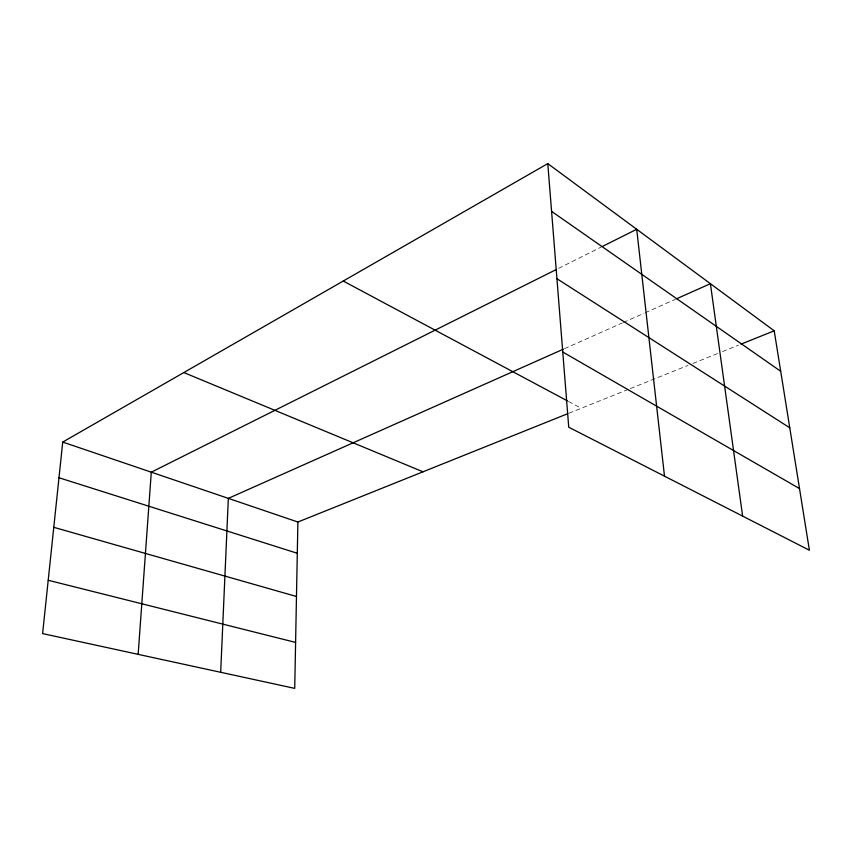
<?xml version="1.0" encoding="UTF-8"?>
<svg xmlns="http://www.w3.org/2000/svg" width="852" height="852" viewBox="0 0 852 852"><rect width="100%" height="100%" fill="white"/><g stroke="black" fill="none" stroke-linecap="round" stroke-linejoin="round"><path stroke-width="0.64" stroke-dasharray="4.26 3.19" d="M558.635 268.348L601.224 247.037M564.493 348.681L622.258 322.961M623.462 322.418L643.995 313.28M645.198 312.737L675.391 299.297M568.966 413.199L629.074 389.076M630.299 388.587L688.001 365.423M692.932 363.442L717.565 353.559M722.485 351.578L738.503 345.156M568.486 401.452L581.245 408.278"/><path stroke-width="1.28" d="M567.741 413.699L297.891 522.02L294.728 688.384L42.6 633.59L62.739 442.071L547.783 163.616L774.212 330.821L809.4 550.243L568.742 427.225L547.783 163.616M220.679 672.292L228.336 498.367L563.289 349.213M138.152 654.357L151.294 472.178L556.271 269.53M602.407 246.452L636.71 229.284L664.496 476.172M676.594 298.764L710.408 283.705L742.635 516.11M740.963 344.165L774.212 330.821M48.213 580.265L295.601 642.408M53.772 527.313L296.475 596.485M58.99 477.748L297.295 553.267M62.739 442.071L297.891 522.02M183.83 372.558L422.997 471.795M343.239 281.043L567.326 400.834M562.757 352.014L799.517 488.59M556.931 278.732L789.761 427.8M551.585 211.371L780.698 371.28"/></g></svg>
